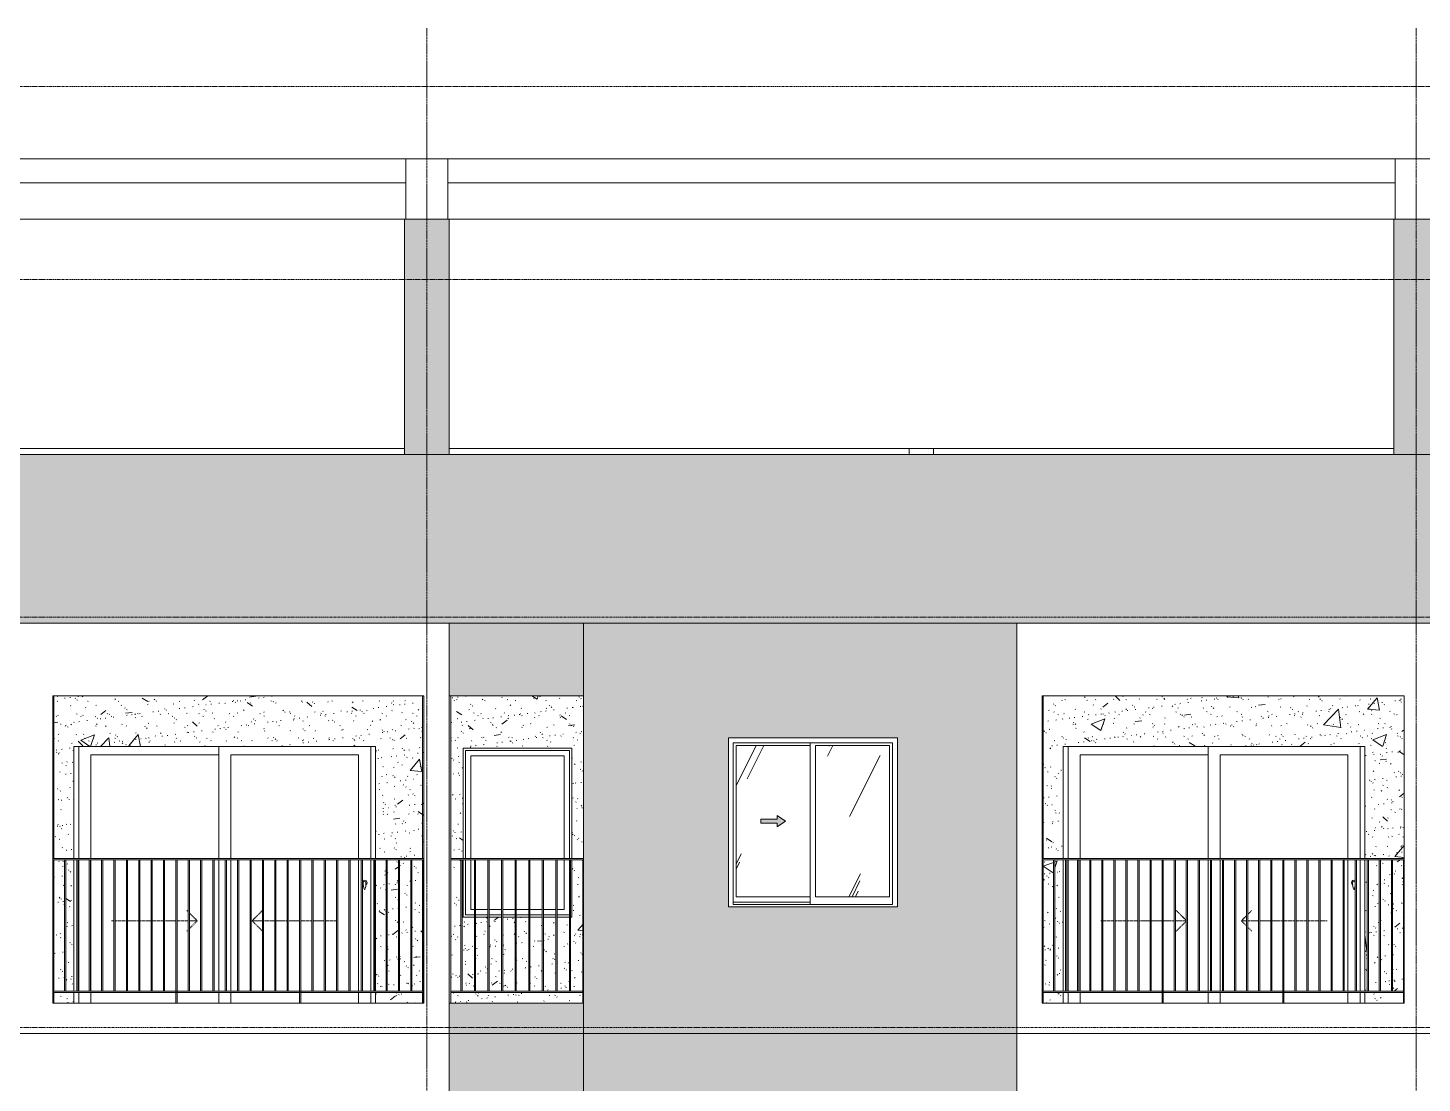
# Model space of a CAD drawing. Header units: millimetres. Extents: x -134153 to 99383, y -5233 to 35400.
# Drawn here: x 19153 to 30709, y 25538 to 34286 of the extents above; entities that cross this region are included whole.
import ezdxf

# ---------------------------------------------------------------- set-up
doc = ezdxf.new("R2010")
doc.units = ezdxf.units.MM
for name, pattern in [('1 NÉT CALL OUT', [6, 3, -3]), ('Centre', [31.75, 6.35, -4.7625, 15.875, -4.7625]), ('Dash', [6, 3, -3]), ('Grid Line', [22.225, 12.7, -3.175, 3.175, -3.175])]:
    doc.linetypes.add(name, pattern=pattern)
for name, color, linetype, lineweight in [('0-2', 250, 'Continuous', 5), ('A-DETL-GENF', 92, 'Continuous', 9), ('A-DETL-GENF-1', 92, '1 NÉT CALL OUT', 9), ('A-DOOR', 31, 'Continuous', 9), ('A-DOOR-FRAM', 31, 'Continuous', 9), ('A-DOOR-HDLN', 31, 'Dash', 9), ('A-FLOR-1', 7, 'Continuous', 9), ('A-FLOR-HRAL', 11, 'Continuous', 9), ('A-FLOR-HRAL-1', 253, 'Continuous', 9), ('A-FLOR-LEVL-2', 51, 'Centre', 9), ('A-GLAZ', 151, 'Continuous', 9), ('A-GLAZ-1', 253, 'Continuous', 9), ('A-GLAZ-2', 7, 'Continuous', 9), ('A-GLAZ-3', 7, '1 NÉT CALL OUT', 9), ('A-WALL', 113, 'Continuous', 9), ('A-WALL-PATT-1', 9, 'Continuous', 9), ('A-WALL-PATT-2', 111, 'Continuous', 5), ('I-WALL', 2, 'Continuous', 9), ('I-WALL-1', 7, 'Continuous', 9), ('S-BEAM-1', 7, 'Continuous', 9), ('S-COLS', 52, 'Continuous', 9), ('S-COLS-1', 7, 'Continuous', 9), ('S-GRID-1', 1, 'Grid Line', 9)]:
    doc.layers.add(name, color=color, linetype=linetype, lineweight=lineweight)
pattern_1 = [(50, (82572.6, 0), (1165.978, -102.01), [121.92, -1341.12]), (355, (82572.6, 0), (-225.554, 1222.763), [97.536, -1072.896]), (100.451, (82669.8, -8.5), (940.433, 1120.746), [103.616, -1139.776]), (46.184, (82572.6, 325.1), (1734.906, -269.074), [182.88, -2011.68]), (96.636, (82717.2, 302.7), (1519.38, 1583.54), [155.424, -1709.665]), (351.184, (82572.6, 325.1), (1519.39, 1583.52), [146.3, -1609.34]), (21, (82735.2, 243.8), (970.332, -654.498), [121.92, -1341.12]), (326, (82735.2, 243.8), (395.533, 1178.804), [97.536, -1072.896]), (71.451, (82816, 189.3), (1365.87, 524.296), [103.616, -1139.776]), (37.5, (82572.62, 0), (19.767, 541.1527), [53.645, -1006.246, 53.645, -1035.507, -1076.96]), (37.5, (82572.62, 0), (19.767, 541.1527), [-2149.043, 53.645, -1023.315]), (7.5, (82572.6, 0), (427.646, 641.156), [53.645, -567.334, 53.645, -981.862, -410.464]), (7.5, (82572.6, 0), (427.646, 641.156), [-1656.486, 53.645, -356.819]), (327.5, (82210.1, 0), (867.782, -36.665), [53.645, -352.755, 53.645, -1214.323, -1682.496]), (327.5, (82210.1, 0), (867.782, -36.665), [-1674.368, 53.645, -1628.85]), (317.5, (82047.56, 0), (948.028, 162.731), [53.645, -474.675, 53.645, -788.416, -1194.816]), (317.5, (82047.56, 0), (948.028, 162.731), [-1370.38, 53.645, -1141.17])]
pattern_2 = [(37.5, (82572.62, 0), (-5.1206, 156.61216), [5.364, -118.181, 5.364, -132.812, -132.08]), (37.5, (82572.62, 0), (-5.1206, 156.61216), [-261.722, 5.364, -126.716]), (7.5, (82572.62, 0), (143.847, 229.3842), [5.364, -61.285, 5.364, -105.989, -42.672]), (7.5, (82572.62, 0), (143.847, 229.3842), [-178.003, 5.364, -37.308]), (327.5, (82472.65, 0), (253.1176, 0.4601), [5.364, -35.276, 5.364, -140.94, -191.008]), (327.5, (82472.65, 0), (253.1176, 0.4601), [-186.944, 5.364, -185.644]), (317.5, (82472.65, 0), (244.3381, 71.3376), [5.364, -14.956, 5.364, -90.546, -109.728]), (317.5, (82472.65, 0), (244.3381, 71.3376), [-116.23, 5.364, -104.364])]
pattern_3 = [(63.435, (84482.24, 111.3), (-0.002, 1625.6), [567.96, -3066.99]), (63.435, (82856.64, 111.3), (-0.002, 1625.6), [567.96, -3066.99]), (63.435, (85260.4, 425.35), (-0.002, 1625.6), [567.96, -3066.99]), (63.435, (83634.8, 425.35), (-0.002, 1625.6), [567.96, -3066.99]), (63.435, (85142.64, 314.5), (-0.002, 1625.6), [567.96, -3066.99]), (63.435, (83517.04, 314.5), (-0.002, 1625.6), [567.96, -3066.99]), (63.435, (85022.6, 949.4), (-0.002, 1625.6), [276.055, -3358.896]), (63.435, (83397, 949.4), (-0.002, 1625.6), [276.055, -3358.896]), (63.435, (84944.06, 851.15), (-0.002, 1625.6), [567.96, -3066.99]), (63.435, (83318.46, 851.15), (-0.002, 1625.6), [567.96, -3066.99]), (63.435, (84957.9, 921.7), (-0.002, 1625.6), [567.96, -3066.99]), (63.435, (83332.3, 921.7), (-0.002, 1625.6), [567.96, -3066.99]), (63.435, (84302.1, 612.2), (-0.002, 1625.6), [567.96, -3066.99]), (63.435, (82676.5, 612.2), (-0.002, 1625.6), [567.96, -3066.99]), (63.435, (84315.9, 695.35), (-0.002, 1625.6), [567.96, -3066.99]), (63.435, (82690.3, 695.35), (-0.002, 1625.6), [567.96, -3066.99]), (63.435, (84319.65, 755.3), (-0.002, 1625.6), [567.96, -3066.99]), (63.435, (82694.05, 755.3), (-0.002, 1625.6), [567.96, -3066.99])]

# ---------------------------------------------------------------- blocks, each defined once
blk = doc.blocks.new('NCV_TKTC_KET CAU_rvt-2-TKCS_MẶT ĐỨNG HƯỚNG NAM')
at = {"layer": 'A-FLOR-1'}
for p, q in [((52928, 33200), (60778, 33200)), ((61128, 33200), (68978, 33200)), ((60778, 33000), (52928, 33000)), ((68978, 33000), (61128, 33000))]:
    blk.add_line(p, q, dxfattribs=at)
at = {"layer": 'S-BEAM-1'}
for p, q in [((52928, 33200), (60778, 33200)), ((61128, 33200), (68978, 33200)), ((52938, 32700), (60768, 32700)), ((61138, 32700), (68968, 32700))]:
    blk.add_line(p, q, dxfattribs=at)
at = {"layer": 'S-COLS-1'}
for p, q in [((60778, 33200), (60778, 32700)), ((61128, 33200), (60778, 33200)), ((61128, 32700), (61128, 33200)), ((68978, 33200), (68978, 32700)), ((69328, 33200), (68978, 33200)), ((61153, 28749), (61153, 26200))]:
    blk.add_line(p, q, dxfattribs=at)
blk = doc.blocks.new('M_Fixed - 900 x 1400-901190-TKCS_MẶT ĐỨNG HƯỚNG NAM')
at = {"layer": 'A-GLAZ-2'}
for p, q in [((61274, 7000), (61274, 7896)), ((61274, 7896), (62136, 7896)), ((62136, 7896), (62136, 7000)), ((61318, 7000), (61318, 7852)), ((61318, 7852), (62092, 7852)), ((62092, 7852), (62092, 7000)), ((61274, 6534), (61274, 6990)), ((61318, 6578), (61318, 6990)), ((62092, 6990), (62092, 6578)), ((61348, 6534), (61274, 6534)), ((61348, 6578), (61318, 6578)), ((61460, 6578), (61358, 6578)), ((61460, 6534), (61358, 6534)), ((61573, 6578), (61470, 6578)), ((61573, 6534), (61470, 6534)), ((61685, 6578), (61583, 6578)), ((61685, 6534), (61583, 6534)), ((61798, 6578), (61695, 6578)), ((61798, 6534), (61695, 6534)), ((61910, 6578), (61808, 6578)), ((61910, 6534), (61808, 6534)), ((62023, 6578), (61920, 6578)), ((62023, 6534), (61920, 6534)), ((62092, 6578), (62033, 6578)), ((62135, 6534), (62033, 6534))]:
    blk.add_line(p, q, dxfattribs=at)
blk = doc.blocks.new('Railing - 10mm-901206-TKCS_MẶT ĐỨNG HƯỚNG NAM')
at = {"layer": 'A-FLOR-HRAL-1'}
for p, q in [((106960.064287, 5900), (106960.064287, 6990)), ((106970.064287, 5900), (106970.064287, 6990))]:
    blk.add_line(p, q, dxfattribs=at)
blk = doc.blocks.new('Railing - 50 x 10mm-V265-TKCS_MẶT ĐỨNG HƯỚNG NAM')
at = {"layer": 'A-FLOR-HRAL-1'}
for p in [(98652.564287, 6990), (98657.564287, 5800)]:
    blk.add_line(p, (98657.564287, 6990), dxfattribs=at)
blk = doc.blocks.new('Railing - Railing-883261-TKCS_MẶT ĐỨNG HƯỚNG NAM')
at = {"layer": 'A-FLOR-HRAL-1'}
for p, q in [((61153, 5900), (62253, 5900)), ((62253, 5890), (61153, 5890))]:
    blk.add_line(p, q, dxfattribs=at)
at = {"extrusion": (0, 0, -1), "zscale": -1}
for name, p in [('Railing - 10mm-901206-TKCS_MẶT ĐỨNG HƯỚNG NAM', (-168205, 0)), ('Railing - 10mm-901206-TKCS_MẶT ĐỨNG HƯỚNG NAM', (-168318, 0)), ('Railing - 10mm-901206-TKCS_MẶT ĐỨNG HƯỚNG NAM', (-168430, 0)), ('Railing - 10mm-901206-TKCS_MẶT ĐỨNG HƯỚNG NAM', (-168543, 0)), ('Railing - 10mm-901206-TKCS_MẶT ĐỨNG HƯỚNG NAM', (-168655, 0)), ('Railing - 10mm-901206-TKCS_MẶT ĐỨNG HƯỚNG NAM', (-168768, 0)), ('Railing - 10mm-901206-TKCS_MẶT ĐỨNG HƯỚNG NAM', (-168880, 0)), ('Railing - 10mm-901206-TKCS_MẶT ĐỨNG HƯỚNG NAM', (-168993, 0)), ('Railing - 10mm-901206-TKCS_MẶT ĐỨNG HƯỚNG NAM', (-169105, 0)), ('Railing - 50 x 10mm-V265-TKCS_MẶT ĐỨNG HƯỚNG NAM', (-160905, 0))]:
    blk.add_blockref(name, p, dxfattribs=at)
blk = doc.blocks.new('Top Rail Type - Top Rail_Internal_-883262-TKCS_MẶT ĐỨNG HƯỚNG NAM')
at = {"layer": 'A-FLOR-HRAL-1'}
for p, q in [((62252.564287, 7000), (61152.564287, 7000)), ((62252.564287, 6990), (61152.564287, 6990))]:
    blk.add_line(p, q, dxfattribs=at)
blk = doc.blocks.new('NCV_TKTC_TANG 6 - 8_rvt-5-TKCS_MẶT ĐỨNG HƯỚNG NAM')
at = {"layer": 'A-WALL-PATT-1'}
h = blk.add_hatch(dxfattribs=at)
h.set_pattern_fill('FP_31', color=256, style=0, pattern_type=2)
h.set_pattern_definition(pattern_1)
h.paths.add_polyline_path([(60528, 26200), (60918, 26200), (60918, 26290), (60528, 26290)])
h.paths.add_polyline_path([(57863, 26200), (58028, 26200), (58028, 26290), (57863, 26290)])
h.paths.add_polyline_path([(57881, 26300), (57950, 26300), (57950, 27390), (57863, 27390), (57863, 26300)])
h.paths.add_polyline_path([(60528, 26300), (60615, 26300), (60615, 27390), (60528, 27390), (60528, 26389)])
h.paths.add_polyline_path([(60758, 26300), (60820, 26300), (60820, 27390), (60728, 27390), (60728, 26300)])
h.paths.add_polyline_path([(60625, 26300), (60718, 26300), (60718, 27390), (60625, 27390), (60625, 26389)])
h.paths.add_polyline_path([(60830, 26300), (60918, 26300), (60918, 27390), (60830, 27390), (60830, 26322)])
h.paths.add_polyline_path([(58028, 26300), (58028, 27390), (57960, 27390), (57960, 26300)])
h.paths.add_polyline_path([(60918, 27400), (60918, 28750), (57863, 28750), (57863, 27400), (58028, 27400), (58028, 28330), (60528, 28330), (60528, 27400), (60758, 27400)])
h = blk.add_hatch(dxfattribs=at)
h.set_pattern_fill('FP_32', color=256, style=0, pattern_type=2)
h.set_pattern_definition(pattern_2)
h.paths.add_polyline_path([(60528, 26200), (60918, 26200), (60918, 26290), (60528, 26290)])
h.paths.add_polyline_path([(57863, 26200), (58028, 26200), (58028, 26290), (57863, 26290)])
h.paths.add_polyline_path([(57881, 26300), (57950, 26300), (57950, 27390), (57863, 27390), (57863, 26300)])
h.paths.add_polyline_path([(60528, 26300), (60615, 26300), (60615, 27390), (60528, 27390), (60528, 26389)])
h.paths.add_polyline_path([(60758, 26300), (60820, 26300), (60820, 27390), (60728, 27390), (60728, 26300)])
h.paths.add_polyline_path([(60625, 26300), (60718, 26300), (60718, 27390), (60625, 27390), (60625, 26389)])
h.paths.add_polyline_path([(60830, 26300), (60918, 26300), (60918, 27390), (60830, 27390), (60830, 26322)])
h.paths.add_polyline_path([(58028, 26300), (58028, 27390), (57960, 27390), (57960, 26300)])
h.paths.add_polyline_path([(60918, 27400), (60918, 28750), (57863, 28750), (57863, 27400), (58028, 27400), (58028, 28330), (60528, 28330), (60528, 27400), (60758, 27400)])
h = blk.add_hatch(dxfattribs=at)
h.set_pattern_fill('FP_31', color=256, style=0, pattern_type=2)
h.set_pattern_definition(pattern_1)
h.paths.add_polyline_path([(60918, 26200), (60923, 26200), (60923, 26290), (60918, 26290), (60918, 26213)])
h.paths.add_polyline_path([(60923, 26300), (60922, 27390), (60918, 27390), (60918, 26300)])
h.paths.add_polyline_path([(60928, 27400), (60926, 28750), (60918, 28750), (60918, 27400), (60922, 27400)])
h = blk.add_hatch(dxfattribs=at)
h.set_pattern_fill('FP_32', color=256, style=0, pattern_type=2)
h.set_pattern_definition(pattern_2)
h.paths.add_polyline_path([(60918, 26200), (60923, 26200), (60923, 26290), (60918, 26290), (60918, 26213)])
h.paths.add_polyline_path([(60923, 26300), (60922, 27390), (60918, 27390), (60918, 26300)])
h.paths.add_polyline_path([(60928, 27400), (60926, 28750), (60918, 28750), (60918, 27400), (60922, 27400)])
h = blk.add_hatch(dxfattribs=at)
h.set_pattern_fill('FP_31', color=256, style=0, pattern_type=2)
h.set_pattern_definition(pattern_1)
h.paths.add_polyline_path([(62248, 26200), (62248, 26290), (61153, 26290), (61153, 26200), (61551, 26200)])
h.paths.add_polyline_path([(61245, 26300), (61348, 26300), (61348, 26915), (61255, 26915), (61255, 27390), (61245, 27390), (61245, 26389)])
h.paths.add_polyline_path([(61358, 26300), (61460, 26300), (61460, 26915), (61358, 26915), (61358, 26389)])
h.paths.add_polyline_path([(61153, 26300), (61235, 26300), (61235, 27390), (61153, 27390), (61153, 26389)])
h.paths.add_polyline_path([(61470, 26300), (61573, 26300), (61573, 26915), (61470, 26915), (61470, 26373)])
h.paths.add_polyline_path([(61798, 26300), (61798, 26915), (61695, 26915), (61695, 26300)])
h.paths.add_polyline_path([(61583, 26300), (61685, 26300), (61685, 26915), (61583, 26915), (61583, 26462)])
h.paths.add_polyline_path([(61808, 26300), (61910, 26300), (61910, 26915), (61808, 26915), (61808, 26640)])
h.paths.add_polyline_path([(62023, 26300), (62023, 26915), (61920, 26915), (61920, 26300)])
h.paths.add_polyline_path([(62033, 26300), (62135, 26300), (62135, 26915), (62033, 26915), (62033, 26818)])
h.paths.add_polyline_path([(62145, 26300), (62248, 26300), (62248, 27390), (62155, 27390), (62155, 26915), (62145, 26915), (62145, 26907)])
h.paths.add_polyline_path([(62248, 27400), (62253, 27400), (62253, 28749), (61153, 28749), (61153, 27400), (61255, 27400), (61255, 28315), (62155, 28315), (62155, 27400)])
h = blk.add_hatch(dxfattribs=at)
h.set_pattern_fill('FP_32', color=256, style=0, pattern_type=2)
h.set_pattern_definition(pattern_2)
h.paths.add_polyline_path([(62248, 26200), (62248, 26290), (61153, 26290), (61153, 26200), (61551, 26200)])
h.paths.add_polyline_path([(61245, 26300), (61348, 26300), (61348, 26915), (61255, 26915), (61255, 27390), (61245, 27390), (61245, 26389)])
h.paths.add_polyline_path([(61358, 26300), (61460, 26300), (61460, 26915), (61358, 26915), (61358, 26389)])
h.paths.add_polyline_path([(61153, 26300), (61235, 26300), (61235, 27390), (61153, 27390), (61153, 26389)])
h.paths.add_polyline_path([(61470, 26300), (61573, 26300), (61573, 26915), (61470, 26915), (61470, 26373)])
h.paths.add_polyline_path([(61798, 26300), (61798, 26915), (61695, 26915), (61695, 26300)])
h.paths.add_polyline_path([(61583, 26300), (61685, 26300), (61685, 26915), (61583, 26915), (61583, 26462)])
h.paths.add_polyline_path([(61808, 26300), (61910, 26300), (61910, 26915), (61808, 26915), (61808, 26640)])
h.paths.add_polyline_path([(62023, 26300), (62023, 26915), (61920, 26915), (61920, 26300)])
h.paths.add_polyline_path([(62033, 26300), (62135, 26300), (62135, 26915), (62033, 26915), (62033, 26818)])
h.paths.add_polyline_path([(62145, 26300), (62248, 26300), (62248, 27390), (62155, 27390), (62155, 26915), (62145, 26915), (62145, 26907)])
h.paths.add_polyline_path([(62248, 27400), (62253, 27400), (62253, 28749), (61153, 28749), (61153, 27400), (61255, 27400), (61255, 28315), (62155, 28315), (62155, 27400)])
h = blk.add_hatch(dxfattribs=at)
h.set_pattern_fill('FP_31', color=256, style=0, pattern_type=2)
h.set_pattern_definition(pattern_1)
h.paths.add_polyline_path([(66063, 26200), (66062, 26290), (66058, 26290), (66058, 26200), (66062, 26200)])
h.paths.add_polyline_path([(66062, 26300), (66063, 26300), (66063, 27390), (66058, 27390), (66058, 26300)])
h.paths.add_polyline_path([(66063, 27400), (66063, 28750), (66053, 28750), (66053, 27400), (66058, 27400)])
h = blk.add_hatch(dxfattribs=at)
h.set_pattern_fill('FP_32', color=256, style=0, pattern_type=2)
h.set_pattern_definition(pattern_2)
h.paths.add_polyline_path([(66063, 26200), (66062, 26290), (66058, 26290), (66058, 26200), (66062, 26200)])
h.paths.add_polyline_path([(66062, 26300), (66063, 26300), (66063, 27390), (66058, 27390), (66058, 26300)])
h.paths.add_polyline_path([(66063, 27400), (66063, 28750), (66053, 28750), (66053, 27400), (66058, 27400)])
h = blk.add_hatch(dxfattribs=at)
h.set_pattern_fill('FP_31', color=256, style=0, pattern_type=2)
h.set_pattern_definition(pattern_1)
h.paths.add_polyline_path([(69022, 26200), (69048, 26200), (69048, 26290), (68728, 26290), (68728, 26200)])
h.paths.add_polyline_path([(66063, 26200), (66228, 26200), (66228, 26290), (66063, 26290)])
h.paths.add_polyline_path([(66081, 26300), (66148, 26300), (66148, 27390), (66063, 27390), (66063, 26300), (66078, 26300)])
h.paths.add_polyline_path([(68748, 26300), (68748, 27390), (68728, 27390), (68728, 26300)])
h.paths.add_polyline_path([(68848, 26300), (68848, 27390), (68758, 27390), (68758, 26300)])
h.paths.add_polyline_path([(68858, 26300), (68948, 26300), (68948, 27390), (68858, 27389), (68858, 26389)])
h.paths.add_polyline_path([(66158, 26300), (66228, 26300), (66228, 27390), (66158, 27390), (66158, 26389)])
h.paths.add_polyline_path([(68958, 26300), (69048, 26300), (69048, 27390), (68958, 27390), (68958, 26389)])
h.paths.add_polyline_path([(66228, 27400), (66228, 28330), (68728, 28330), (68728, 27400), (69053, 27400), (69053, 28750), (66063, 28750), (66063, 27400), (66160, 27400)])
h = blk.add_hatch(dxfattribs=at)
h.set_pattern_fill('FP_32', color=256, style=0, pattern_type=2)
h.set_pattern_definition(pattern_2)
h.paths.add_polyline_path([(69022, 26200), (69048, 26200), (69048, 26290), (68728, 26290), (68728, 26200)])
h.paths.add_polyline_path([(66063, 26200), (66228, 26200), (66228, 26290), (66063, 26290)])
h.paths.add_polyline_path([(66081, 26300), (66148, 26300), (66148, 27390), (66063, 27390), (66063, 26300), (66078, 26300)])
h.paths.add_polyline_path([(68748, 26300), (68748, 27390), (68728, 27390), (68728, 26300)])
h.paths.add_polyline_path([(68848, 26300), (68848, 27390), (68758, 27390), (68758, 26300)])
h.paths.add_polyline_path([(68858, 26300), (68948, 26300), (68948, 27390), (68858, 27389), (68858, 26389)])
h.paths.add_polyline_path([(66158, 26300), (66228, 26300), (66228, 27390), (66158, 27390), (66158, 26389)])
h.paths.add_polyline_path([(68958, 26300), (69048, 26300), (69048, 27390), (68958, 27390), (68958, 26389)])
h.paths.add_polyline_path([(66228, 27400), (66228, 28330), (68728, 28330), (68728, 27400), (69053, 27400), (69053, 28750), (66063, 28750), (66063, 27400), (66160, 27400)])
at = {"layer": 'I-WALL-1'}
for p, q in [((57863, 28750), (57863, 27400)), ((60918, 27400), (60918, 28750)), ((66063, 28750), (66063, 27400)), ((58028, 27400), (58028, 28330)), ((58028, 28330), (60528, 28330)), ((60528, 28330), (60528, 27400)), ((61255, 27400), (61255, 28315)), ((61255, 28315), (62155, 28315)), ((62155, 28315), (62155, 27400)), ((66228, 27400), (66228, 28330)), ((66228, 28330), (68728, 28330)), ((68728, 28330), (68728, 27400)), ((57863, 27390), (57863, 26300)), ((58028, 26300), (58028, 27390)), ((60528, 27390), (60528, 26300)), ((60918, 26300), (60918, 27390)), ((61255, 26915), (61255, 27390)), ((62155, 27390), (62155, 26915)), ((66063, 27390), (66063, 26300)), ((66228, 26300), (66228, 27390)), ((68728, 27390), (68728, 26300)), ((61348, 26915), (61255, 26915)), ((61460, 26915), (61358, 26915)), ((61573, 26915), (61470, 26915)), ((61685, 26915), (61583, 26915)), ((61798, 26915), (61695, 26915)), ((61910, 26915), (61808, 26915)), ((62023, 26915), (61920, 26915)), ((62135, 26915), (62033, 26915)), ((62155, 26915), (62145, 26915)), ((57863, 26290), (57863, 26200)), ((58028, 26200), (58028, 26290)), ((60528, 26290), (60528, 26200)), ((60918, 26200), (60918, 26290)), ((66063, 26290), (66063, 26200)), ((66228, 26200), (66228, 26290)), ((68728, 26290), (68728, 26200))]:
    blk.add_line(p, q, dxfattribs=at)
at = {"layer": 'A-FLOR-HRAL-1'}
for name in ['Top Rail Type - Top Rail_Internal_-883262-TKCS_MẶT ĐỨNG HƯỚNG NAM', 'Railing - Railing-883261-TKCS_MẶT ĐỨNG HƯỚNG NAM']:
    blk.add_blockref(name, (0, 20400), dxfattribs=at)
at = {"layer": 'A-GLAZ-1'}
blk.add_blockref('M_Fixed - 900 x 1400-901190-TKCS_MẶT ĐỨNG HƯỚNG NAM', (0, 20400), dxfattribs=at)
blk = doc.blocks.new('G1_SOF - BO TRU - 200x200-3061822-TKCS_MẶT ĐỨNG HƯỚNG NAM')
at = {"layer": 'S-COLS'}
for p, q in [((56752, 30800), (56752, 30750)), ((56952, 30800), (56752, 30800)), ((56952, 30800), (56952, 30750))]:
    blk.add_line(p, q, dxfattribs=at)
blk = doc.blocks.new('1_FAMILY RVT - W01-WxH 1400x1400xmm-V419-TKCS_MẶT ĐỨNG HƯỚNG NAM')
at = {"layer": 'A-DETL-GENF-1'}
blk.add_hatch(color=256, dxfattribs=at).paths.add_polyline_path([(63857, 27662), (63925, 27710), (63857, 27757), (63857, 27726), (63722, 27726), (63722, 27693), (63857, 27693)])
at = {"layer": 'A-GLAZ'}
h = blk.add_hatch(dxfattribs=at)
h.set_pattern_fill('FP_30', color=256, style=0, pattern_type=2)
h.set_pattern_definition(pattern_3)
h.paths.add_polyline_path([(64130, 27083), (64130, 28337), (63516, 28337), (63516, 27083)])
h.paths.add_polyline_path([(63857, 27662), (63857, 27693), (63722, 27693), (63722, 27726), (63857, 27726), (63857, 27757), (63925, 27710), (63901, 27693)])
h = blk.add_hatch(dxfattribs=at)
h.set_pattern_fill('FP_30', color=256, style=0, pattern_type=2)
h.set_pattern_definition(pattern_3)
h.paths.add_polyline_path([(64724, 27083), (64789, 27083), (64789, 28337), (64175, 28337), (64175, 27083)])
at = {"layer": 'A-DETL-GENF'}
for p, q in [((63857, 27757), (63857, 27726)), ((63925, 27710), (63857, 27757)), ((63925, 27710), (63857, 27757)), ((63857, 27757), (63857, 27726)), ((63722, 27726), (63722, 27693)), ((63722, 27726), (63857, 27726)), ((63857, 27726), (63722, 27726)), ((63722, 27726), (63722, 27693)), ((63722, 27693), (63857, 27693)), ((63722, 27693), (63857, 27693)), ((63925, 27710), (63857, 27662)), ((63857, 27662), (63925, 27710)), ((63857, 27693), (63857, 27662)), ((63857, 27693), (63857, 27662))]:
    blk.add_line(p, q, dxfattribs=at)
at = {"layer": 'A-GLAZ'}
for p, q in [((64853, 28400), (63453, 28400)), ((63453, 28400), (63453, 27000)), ((63493, 28359), (64812, 28359)), ((63493, 27019), (63493, 28359)), ((63516, 28337), (63516, 27083)), ((64130, 28337), (63516, 28337)), ((64130, 28359), (64130, 27019)), ((64175, 27083), (64175, 28337)), ((64175, 28337), (64789, 28337)), ((64789, 28337), (64789, 27083)), ((64812, 27019), (64812, 28359)), ((64853, 28400), (64853, 27000)), ((63516, 27083), (64130, 27083)), ((64789, 27083), (64175, 27083)), ((64853, 27000), (63453, 27000)), ((64130, 27038), (63493, 27038)), ((64130, 27038), (63493, 27038)), ((64812, 27019), (63493, 27019))]:
    blk.add_line(p, q, dxfattribs=at)
blk = doc.blocks.new('DEG_02-DEG_03 - DEG_02-2500x2400mm-CỬA ĐI 02 CÁNH TRƯỢT-V253-TKCS_MẶT ĐỨNG HƯỚNG NAM')
at = {"layer": 'A-DOOR'}
for p, q in [((59228, 10400), (59228, 11330)), ((60488, 11330), (60488, 10400)), ((58168, 11260), (58168, 10400)), ((58168, 11260), (59228, 11260)), ((59328, 11260), (59328, 10400)), ((59328, 11260), (60388, 11260)), ((60388, 10400), (60388, 11260)), ((58168, 10390), (58168, 9300)), ((59228, 9300), (59228, 10390)), ((59328, 10390), (59328, 9300)), ((60388, 9300), (60388, 10390)), ((60488, 10390), (60488, 9300)), ((58168, 9290), (58168, 9200)), ((59228, 9200), (59228, 9290)), ((59328, 9290), (59328, 9200)), ((60388, 9200), (60388, 9290)), ((60488, 9290), (60488, 9200))]:
    blk.add_line(p, q, dxfattribs=at)
at = {"layer": 'A-DOOR', "flags": 128}
blk.add_lwpolyline([(60439, 10209), (60439, 10209), (60439, 10209), (60439, 10209), (60439, 10209), (60439, 10209), (60439, 10209), (60439, 10209), (60439, 10209), (60439, 10209), (60439, 10209), (60439, 10209), (60439, 10209), (60439, 10209), (60439, 10209), (60439, 10209), (60439, 10209), (60439, 10209), (60439, 10209), (60439, 10209), (60439, 10209), (60438, 10209), (60438, 10209), (60438, 10209), (60438, 10209), (60438, 10209), (60438, 10209), (60438, 10209), (60438, 10209), (60438, 10209), (60438, 10209), (60438, 10209), (60438, 10209), (60438, 10209), (60438, 10209), (60438, 10209), (60438, 10209), (60438, 10209), (60438, 10209), (60437, 10209), (60437, 10209), (60437, 10209), (60437, 10209), (60437, 10209), (60437, 10209), (60437, 10209), (60437, 10209), (60437, 10209), (60437, 10209), (60437, 10209), (60437, 10209), (60437, 10209), (60437, 10209), (60437, 10209), (60437, 10209), (60437, 10209), (60437, 10209), (60436, 10209), (60436, 10209), (60436, 10209), (60436, 10209), (60436, 10209), (60436, 10209), (60436, 10209), (60436, 10209), (60436, 10209), (60436, 10209), (60436, 10209), (60436, 10209), (60436, 10209), (60436, 10209), (60436, 10209), (60436, 10209), (60436, 10209), (60436, 10209), (60436, 10209)], dxfattribs=at)
at = {"layer": 'A-DOOR'}
for centre, radius, start, end in [((60438, 10200), 20, 0, 150), ((60438, 10200), 20, 210, 240), ((60436, 10199), 9.45, 90, 180), ((60591, 10199), 165, 180, 199.134), ((60439, 10199), 9.45, 0, 90), ((60284, 10199), 165, 340.866, 0), ((60438, 10200), 20, 300, 0), ((60438, 10146), 2.34, 199.134, 261.031), ((60437, 10146), 2.34, 278.969, 340.866)]:
    blk.add_arc(centre, radius, start, end, dxfattribs=at)
at = {"layer": 'A-DOOR-FRAM'}
for p, q in [((58068, 10400), (58068, 11330)), ((60488, 10400), (60488, 11330)), ((58068, 9300), (58068, 10390)), ((60488, 9300), (60488, 10390)), ((58068, 9200), (58068, 9290)), ((60488, 9200), (60488, 9290))]:
    blk.add_line(p, q, dxfattribs=at)
at = {"layer": 'A-DOOR-HDLN'}
for p, q in [((58975, 9959), (58965, 9969)), ((59050, 9884), (58985, 9949)), ((59505, 9884), (59590, 9969)), ((58340, 9884), (58360, 9884)), ((58370, 9884), (58463, 9884)), ((58473, 9884), (58565, 9884)), ((58575, 9884), (58668, 9884)), ((58678, 9884), (58770, 9884)), ((58780, 9884), (58873, 9884)), ((58883, 9884), (58975, 9884)), ((59050, 9884), (58985, 9819)), ((58985, 9884), (59050, 9884)), ((59505, 9884), (59590, 9799)), ((59590, 9884), (59505, 9884)), ((59693, 9884), (59600, 9884)), ((59795, 9884), (59703, 9884)), ((59898, 9884), (59805, 9884)), ((60000, 9884), (59908, 9884)), ((60103, 9884), (60010, 9884)), ((60205, 9884), (60113, 9884)), ((58975, 9809), (58965, 9799))]:
    blk.add_line(p, q, dxfattribs=at)
blk = doc.blocks.new('DEG_02-DEG_03 - DEG_02-2500x2400mm-CỬA ĐI 02 CÁNH TRƯỢT-V254-TKCS_MẶT ĐỨNG HƯỚNG NAM')
at = {"layer": 'A-DOOR'}
for p, q in [((67428, 10400), (67428, 11330)), ((68688, 11330), (68688, 10400)), ((66368, 11260), (66368, 10400)), ((66368, 11260), (67428, 11260)), ((67528, 11260), (67528, 10400)), ((67528, 11260), (68588, 11260)), ((68588, 10400), (68588, 11260)), ((66368, 10390), (66368, 9300)), ((67428, 9300), (67428, 10390)), ((67528, 10390), (67528, 9300)), ((68588, 9300), (68588, 10390)), ((68688, 10390), (68688, 9300)), ((66368, 9290), (66368, 9200)), ((67428, 9200), (67428, 9290)), ((67528, 9290), (67528, 9200)), ((68588, 9200), (68588, 9290)), ((68688, 9290), (68688, 9200))]:
    blk.add_line(p, q, dxfattribs=at)
at = {"layer": 'A-DOOR', "flags": 128}
blk.add_lwpolyline([(68639, 10209), (68639, 10209), (68639, 10209), (68639, 10209), (68639, 10209), (68639, 10209), (68639, 10209), (68639, 10209), (68639, 10209), (68639, 10209), (68639, 10209), (68639, 10209), (68639, 10209), (68639, 10209), (68639, 10209), (68639, 10209), (68639, 10209), (68639, 10209), (68639, 10209), (68639, 10209), (68639, 10209), (68638, 10209), (68638, 10209), (68638, 10209), (68638, 10209), (68638, 10209), (68638, 10209), (68638, 10209), (68638, 10209), (68638, 10209), (68638, 10209), (68638, 10209), (68638, 10209), (68638, 10209), (68638, 10209), (68638, 10209), (68638, 10209), (68638, 10209), (68638, 10209), (68637, 10209), (68637, 10209), (68637, 10209), (68637, 10209), (68637, 10209), (68637, 10209), (68637, 10209), (68637, 10209), (68637, 10209), (68637, 10209), (68637, 10209), (68637, 10209), (68637, 10209), (68637, 10209), (68637, 10209), (68637, 10209), (68637, 10209), (68637, 10209), (68636, 10209), (68636, 10209), (68636, 10209), (68636, 10209), (68636, 10209), (68636, 10209), (68636, 10209), (68636, 10209), (68636, 10209), (68636, 10209), (68636, 10209), (68636, 10209), (68636, 10209), (68636, 10209), (68636, 10209), (68636, 10209), (68636, 10209), (68636, 10209), (68636, 10209)], dxfattribs=at)
at = {"layer": 'A-DOOR'}
for centre, radius, start, end in [((68638, 10200), 20, 60, 180), ((68638, 10200), 20, 180, 240), ((68636, 10199), 9.45, 90, 180), ((68791, 10199), 165, 180, 199.134), ((68639, 10199), 9.45, 30, 90), ((68484, 10199), 165, 340.866, 356.0294), ((68638, 10146), 2.34, 199.134, 261.031), ((68637, 10146), 2.34, 278.969, 340.866)]:
    blk.add_arc(centre, radius, start, end, dxfattribs=at)
at = {"layer": 'A-DOOR-FRAM'}
for p, q in [((66268, 10400), (66268, 11330)), ((68688, 10400), (68688, 11330)), ((66268, 9300), (66268, 10390)), ((68688, 9300), (68688, 10390)), ((66268, 9200), (66268, 9290)), ((68688, 9200), (68688, 9290))]:
    blk.add_line(p, q, dxfattribs=at)
at = {"layer": 'A-DOOR-HDLN'}
for p, q in [((67248, 9887), (67165, 9969)), ((67758, 9937), (67790, 9969)), ((66540, 9884), (66548, 9884)), ((66558, 9884), (66648, 9884)), ((66658, 9884), (66748, 9884)), ((66758, 9884), (66848, 9884)), ((66858, 9884), (66948, 9884)), ((66958, 9884), (67048, 9884)), ((67058, 9884), (67148, 9884)), ((67158, 9884), (67248, 9884)), ((67248, 9881), (67165, 9799)), ((67705, 9884), (67748, 9927)), ((67705, 9884), (67748, 9841)), ((67748, 9884), (67705, 9884)), ((67848, 9884), (67758, 9884)), ((67758, 9831), (67790, 9799)), ((67948, 9884), (67858, 9884)), ((68048, 9884), (67958, 9884)), ((68148, 9884), (68058, 9884)), ((68248, 9884), (68158, 9884)), ((68348, 9884), (68258, 9884)), ((68415, 9884), (68358, 9884))]:
    blk.add_line(p, q, dxfattribs=at)
blk = doc.blocks.new('Railing - 10mm-1251313-TKCS_MẶT ĐỨNG HƯỚNG NAM')
at = {"layer": 'A-FLOR-HRAL'}
for p, q in [((52620.064287, 5900), (52620.064287, 6990)), ((52630.064287, 5900), (52630.064287, 6990))]:
    blk.add_line(p, q, dxfattribs=at)
blk = doc.blocks.new('Railing - 50 x 10mm-1251315-TKCS_MẶT ĐỨNG HƯỚNG NAM')
at = {"layer": 'A-FLOR-HRAL'}
for p, q in [((51697.564287, 5800), (51697.564287, 6990)), ((51707.564287, 6990), (51697.564287, 6990)), ((51707.564287, 5800), (51707.564287, 6990))]:
    blk.add_line(p, q, dxfattribs=at)
blk = doc.blocks.new('Railing - 50 x 10mm-1251311-TKCS_MẶT ĐỨNG HƯỚNG NAM')
at = {"layer": 'A-FLOR-HRAL'}
for p in [(52722.564287, 5800), (52727.564287, 6990)]:
    blk.add_line(p, (52722.564287, 6990), dxfattribs=at)
blk = doc.blocks.new('Railing - 50 x 10mm-V289-TKCS_MẶT ĐỨNG HƯỚNG NAM')
at = {"layer": 'A-FLOR-HRAL'}
for p, q in [((49657.564287, 6990), (49652.564287, 6990)), ((49657.564287, 5800), (49657.564287, 6990))]:
    blk.add_line(p, q, dxfattribs=at)
blk = doc.blocks.new('Railing - Railing-3828142-TKCS_MẶT ĐỨNG HƯỚNG NAM')
at = {"layer": 'A-FLOR-HRAL'}
for p, q in [((57852.564287, 26300), (60927.564287, 26300)), ((60927.564287, 26290), (57852.564287, 26290))]:
    blk.add_line(p, q, dxfattribs=at)
for name, p in [('Railing - 50 x 10mm-V289-TKCS_MẶT ĐỨNG HƯỚNG NAM', (8200, 20400)), ('Railing - 10mm-1251313-TKCS_MẶT ĐỨNG HƯỚNG NAM', (5330, 20400)), ('Railing - 10mm-1251313-TKCS_MẶT ĐỨNG HƯỚNG NAM', (5432.5, 20400)), ('Railing - 10mm-1251313-TKCS_MẶT ĐỨNG HƯỚNG NAM', (5535, 20400)), ('Railing - 10mm-1251313-TKCS_MẶT ĐỨNG HƯỚNG NAM', (5637.5, 20400)), ('Railing - 10mm-1251313-TKCS_MẶT ĐỨNG HƯỚNG NAM', (5740, 20400)), ('Railing - 10mm-1251313-TKCS_MẶT ĐỨNG HƯỚNG NAM', (5842.5, 20400)), ('Railing - 10mm-1251313-TKCS_MẶT ĐỨNG HƯỚNG NAM', (5945, 20400)), ('Railing - 10mm-1251313-TKCS_MẶT ĐỨNG HƯỚNG NAM', (6047.5, 20400)), ('Railing - 10mm-1251313-TKCS_MẶT ĐỨNG HƯỚNG NAM', (6150, 20400)), ('Railing - 50 x 10mm-1251315-TKCS_MẶT ĐỨNG HƯỚNG NAM', (7175, 20400)), ('Railing - 10mm-1251313-TKCS_MẶT ĐỨNG HƯỚNG NAM', (6355, 20400)), ('Railing - 10mm-1251313-TKCS_MẶT ĐỨNG HƯỚNG NAM', (6457.5, 20400)), ('Railing - 10mm-1251313-TKCS_MẶT ĐỨNG HƯỚNG NAM', (6560, 20400)), ('Railing - 10mm-1251313-TKCS_MẶT ĐỨNG HƯỚNG NAM', (6662.5, 20400)), ('Railing - 10mm-1251313-TKCS_MẶT ĐỨNG HƯỚNG NAM', (6765, 20400)), ('Railing - 10mm-1251313-TKCS_MẶT ĐỨNG HƯỚNG NAM', (6867.5, 20400)), ('Railing - 10mm-1251313-TKCS_MẶT ĐỨNG HƯỚNG NAM', (6970, 20400)), ('Railing - 10mm-1251313-TKCS_MẶT ĐỨNG HƯỚNG NAM', (7072.5, 20400)), ('Railing - 10mm-1251313-TKCS_MẶT ĐỨNG HƯỚNG NAM', (7175, 20400)), ('Railing - 50 x 10mm-1251315-TKCS_MẶT ĐỨNG HƯỚNG NAM', (8200, 20400)), ('Railing - 10mm-1251313-TKCS_MẶT ĐỨNG HƯỚNG NAM', (7380, 20400)), ('Railing - 10mm-1251313-TKCS_MẶT ĐỨNG HƯỚNG NAM', (7482.5, 20400)), ('Railing - 10mm-1251313-TKCS_MẶT ĐỨNG HƯỚNG NAM', (7585, 20400)), ('Railing - 10mm-1251313-TKCS_MẶT ĐỨNG HƯỚNG NAM', (7687.5, 20400)), ('Railing - 10mm-1251313-TKCS_MẶT ĐỨNG HƯỚNG NAM', (7790, 20400)), ('Railing - 10mm-1251313-TKCS_MẶT ĐỨNG HƯỚNG NAM', (7892.5, 20400)), ('Railing - 10mm-1251313-TKCS_MẶT ĐỨNG HƯỚNG NAM', (7995, 20400)), ('Railing - 10mm-1251313-TKCS_MẶT ĐỨNG HƯỚNG NAM', (8097.5, 20400)), ('Railing - 10mm-1251313-TKCS_MẶT ĐỨNG HƯỚNG NAM', (8200, 20400)), ('Railing - 50 x 10mm-1251311-TKCS_MẶT ĐỨNG HƯỚNG NAM', (8200, 20400))]:
    blk.add_blockref(name, p)
blk = doc.blocks.new('Top Rail Type - Top Rail_Internal_-3828143-TKCS_MẶT ĐỨNG HƯỚNG NAM')
at = {"layer": 'A-FLOR-HRAL'}
for p, q in [((60927.564287, 27400), (57852.564287, 27400)), ((60927.564287, 27390), (57852.564287, 27390))]:
    blk.add_line(p, q, dxfattribs=at)
blk = doc.blocks.new('Railing - 50 x 10mm-V290-TKCS_MẶT ĐỨNG HƯỚNG NAM')
at = {"layer": 'A-FLOR-HRAL'}
for p, q in [((66057.564287, 6990), (66052.635618, 6990)), ((66057.564287, 5800), (66057.564287, 6990))]:
    blk.add_line(p, q, dxfattribs=at)
blk = doc.blocks.new('Railing - Railing-3827346-TKCS_MẶT ĐỨNG HƯỚNG NAM')
at = {"layer": 'A-FLOR-HRAL'}
for p, q in [((66052.635618, 26300), (69052.564287, 26300)), ((69052.564287, 26290), (66052.635618, 26290))]:
    blk.add_line(p, q, dxfattribs=at)
for name, p in [('Railing - 50 x 10mm-V290-TKCS_MẶT ĐỨNG HƯỚNG NAM', (0, 20400)), ('Railing - 10mm-1251313-TKCS_MẶT ĐỨNG HƯỚNG NAM', (13527.5, 20400)), ('Railing - 10mm-1251313-TKCS_MẶT ĐỨNG HƯỚNG NAM', (13627.5, 20400)), ('Railing - 10mm-1251313-TKCS_MẶT ĐỨNG HƯỚNG NAM', (13727.5, 20400)), ('Railing - 10mm-1251313-TKCS_MẶT ĐỨNG HƯỚNG NAM', (13827.5, 20400)), ('Railing - 10mm-1251313-TKCS_MẶT ĐỨNG HƯỚNG NAM', (13927.5, 20400)), ('Railing - 10mm-1251313-TKCS_MẶT ĐỨNG HƯỚNG NAM', (14027.5, 20400)), ('Railing - 10mm-1251313-TKCS_MẶT ĐỨNG HƯỚNG NAM', (14127.5, 20400)), ('Railing - 10mm-1251313-TKCS_MẶT ĐỨNG HƯỚNG NAM', (14227.5, 20400)), ('Railing - 10mm-1251313-TKCS_MẶT ĐỨNG HƯỚNG NAM', (14327.5, 20400)), ('Railing - 50 x 10mm-1251315-TKCS_MẶT ĐỨNG HƯỚNG NAM', (15350, 20400)), ('Railing - 10mm-1251313-TKCS_MẶT ĐỨNG HƯỚNG NAM', (14527.5, 20400)), ('Railing - 10mm-1251313-TKCS_MẶT ĐỨNG HƯỚNG NAM', (14627.5, 20400)), ('Railing - 10mm-1251313-TKCS_MẶT ĐỨNG HƯỚNG NAM', (14727.5, 20400)), ('Railing - 10mm-1251313-TKCS_MẶT ĐỨNG HƯỚNG NAM', (14827.5, 20400)), ('Railing - 10mm-1251313-TKCS_MẶT ĐỨNG HƯỚNG NAM', (14927.5, 20400)), ('Railing - 10mm-1251313-TKCS_MẶT ĐỨNG HƯỚNG NAM', (15027.5, 20400)), ('Railing - 10mm-1251313-TKCS_MẶT ĐỨNG HƯỚNG NAM', (15127.5, 20400)), ('Railing - 10mm-1251313-TKCS_MẶT ĐỨNG HƯỚNG NAM', (15227.5, 20400)), ('Railing - 10mm-1251313-TKCS_MẶT ĐỨNG HƯỚNG NAM', (15327.5, 20400)), ('Railing - 50 x 10mm-1251315-TKCS_MẶT ĐỨNG HƯỚNG NAM', (16350, 20400)), ('Railing - 10mm-1251313-TKCS_MẶT ĐỨNG HƯỚNG NAM', (15527.5, 20400)), ('Railing - 10mm-1251313-TKCS_MẶT ĐỨNG HƯỚNG NAM', (15627.5, 20400)), ('Railing - 10mm-1251313-TKCS_MẶT ĐỨNG HƯỚNG NAM', (15727.5, 20400)), ('Railing - 10mm-1251313-TKCS_MẶT ĐỨNG HƯỚNG NAM', (15827.5, 20400)), ('Railing - 10mm-1251313-TKCS_MẶT ĐỨNG HƯỚNG NAM', (15927.5, 20400)), ('Railing - 10mm-1251313-TKCS_MẶT ĐỨNG HƯỚNG NAM', (16027.5, 20400)), ('Railing - 10mm-1251313-TKCS_MẶT ĐỨNG HƯỚNG NAM', (16127.5, 20400)), ('Railing - 10mm-1251313-TKCS_MẶT ĐỨNG HƯỚNG NAM', (16227.5, 20400)), ('Railing - 10mm-1251313-TKCS_MẶT ĐỨNG HƯỚNG NAM', (16327.5, 20400)), ('Railing - 50 x 10mm-1251311-TKCS_MẶT ĐỨNG HƯỚNG NAM', (16325, 20400))]:
    blk.add_blockref(name, p)
blk = doc.blocks.new('Top Rail Type - Top Rail_Internal_-3827349-TKCS_MẶT ĐỨNG HƯỚNG NAM')
at = {"layer": 'A-FLOR-HRAL'}
for p, q in [((69052.564287, 27400), (66052.635618, 27400)), ((69052.564287, 27390), (66052.635618, 27390))]:
    blk.add_line(p, q, dxfattribs=at)

msp = doc.modelspace()

# ---------------------------------------------------------------- hatches: boundary and pattern name
at = {"layer": 'A-WALL-PATT-2'}
for points in [[(22633.9, 30750), (22633.9, 32700), (22273.9, 32700), (22273.9, 30750)], [(22643.9, 30750), (22643.9, 32700), (22633.9, 32700), (22633.9, 30750)], [(30833.9, 30750), (30833.9, 32700), (30473.9, 32700), (30473.9, 30750)], [(22643.9, 29350), (38598.9, 29350), (38598.9, 30750), (6318.9, 30750), (6318.9, 29350), (22633.9, 29350)], [(23758.9, 28749.3), (23758.9, 29350), (22643.9, 29350), (22643.9, 28749.3), (23057.3, 28749.3)], [(22643.9, 25950), (23758.9, 25950), (23758.9, 26200), (22643.9, 26200)], [(23758.9, 25349.3), (23758.9, 25950), (22643.9, 25950), (22643.9, 25349.3), (23057.3, 25349.3)]]:
    msp.add_hatch(color=256, dxfattribs=at).paths.add_polyline_path(points)
h = msp.add_hatch(color=256, dxfattribs=at)
h.paths.add_polyline_path([(26230.4, 25950), (27348.9, 25950), (27348.9, 29350), (23758.9, 29350), (23758.9, 25950), (24999.8, 25950)])
h.paths.add_polyline_path([(24958.9, 27000), (24958.9, 28400), (26358.9, 28400), (26358.9, 27000), (24999.8, 27000)])
h = msp.add_hatch(color=256, dxfattribs=at)
h.paths.add_polyline_path([(24643.8, 22550), (27348.9, 22550), (27348.9, 25950), (23758.9, 25950), (23758.9, 22550)])
h.paths.add_polyline_path([(26358.9, 23600), (24958.9, 23600), (24958.9, 25000), (26358.9, 25000), (26358.9, 23619.1)])

# ---------------------------------------------------------------- linework, layer by layer
at = {"layer": 'A-FLOR-LEVL-2'}
for p, q in [((-12769.4, 33800), (95658.9, 33800)), ((-12769.4, 32200), (95658.9, 32200)), ((-12769.4, 29400), (95658.9, 29400)), ((-12769.4, 26000), (95658.9, 26000))]:
    msp.add_line(p, q, dxfattribs=at)
at = {"layer": 'A-WALL'}
for p, q in [((22643.9, 32700), (22273.9, 32700)), ((22273.9, 32700), (22273.9, 30750)), ((22643.9, 32700), (22643.9, 30750)), ((30843.9, 32700), (30473.9, 32700)), ((30473.9, 32700), (30473.9, 30750)), ((22273.9, 30800), (18458.8, 30800)), ((26458.8, 30800), (22643.9, 30800)), ((30473.9, 30800), (26658.8, 30800)), ((22643.9, 29350), (15558.9, 29350)), ((22643.9, 29350), (22643.9, 5550)), ((38598.9, 29350), (23758.9, 29350)), ((23758.9, 29350), (23758.9, 26200)), ((27348.9, 29350), (27348.9, 2000)), ((19358.9, 26200), (19358.9, 28750)), ((19358.9, 28750), (22433.9, 28750)), ((22433.9, 28750), (22433.9, 26200)), ((27558.9, 26200), (27558.9, 28750)), ((27558.9, 28750), (30558.9, 28750)), ((30558.9, 28750), (30558.9, 26200)), ((22433.9, 26200), (19358.9, 26200)), ((30558.9, 26200), (27558.9, 26200)), ((22643.9, 25950), (15558.9, 25950)), ((15558.9, 25950), (22643.9, 25950)), ((38598.9, 25950), (23758.9, 25950)), ((23758.9, 25950), (23758.9, 19400)), ((23758.9, 25950), (38598.9, 25950))]:
    msp.add_line(p, q, dxfattribs=at)
at = {"layer": 'I-WALL'}
for p, q in [((88768.9, 30750), (-4851.1, 30750)), ((22643.9, 29350), (27348.9, 29350)), ((23758.9, 29350), (22643.9, 29350)), ((22643.9, 28749.3), (23758.9, 28749.3)), ((23758.9, 26200), (22643.9, 26200)), ((23758.9, 25950), (23758.9, 26200)), ((23758.9, 25950), (22643.9, 25950)), ((22643.9, 25950), (23758.9, 25950))]:
    msp.add_line(p, q, dxfattribs=at)
at = {"layer": 'S-GRID-1'}
for p, q in [((22458.9, 30285.9), (22458.9, 34285.9)), ((30658.9, 30285.9), (30658.9, 34285.9)), ((22458.9, 856.3), (22458.9, 30285.9)), ((30658.9, 856.3), (30658.9, 30285.9))]:
    msp.add_line(p, q, dxfattribs=at)

# ---------------------------------------------------------------- block references
at = {"layer": '0-2'}
for name in ['NCV_TKTC_KET CAU_rvt-2-TKCS_MẶT ĐỨNG HƯỚNG NAM', 'NCV_TKTC_TANG 6 - 8_rvt-5-TKCS_MẶT ĐỨNG HƯỚNG NAM']:
    msp.add_blockref(name, (-38493.7, 0), dxfattribs=at)
at = {"layer": 'A-DOOR'}
for name in ['DEG_02-DEG_03 - DEG_02-2500x2400mm-CỬA ĐI 02 CÁNH TRƯỢT-V253-TKCS_MẶT ĐỨNG HƯỚNG NAM', 'DEG_02-DEG_03 - DEG_02-2500x2400mm-CỬA ĐI 02 CÁNH TRƯỢT-V254-TKCS_MẶT ĐỨNG HƯỚNG NAM']:
    msp.add_blockref(name, (-38493.7, 17000), dxfattribs=at)
at = {"layer": 'A-FLOR-HRAL'}
for name in ['Top Rail Type - Top Rail_Internal_-3828143-TKCS_MẶT ĐỨNG HƯỚNG NAM', 'Railing - Railing-3828142-TKCS_MẶT ĐỨNG HƯỚNG NAM', 'Top Rail Type - Top Rail_Internal_-3827349-TKCS_MẶT ĐỨNG HƯỚNG NAM', 'Railing - Railing-3827346-TKCS_MẶT ĐỨNG HƯỚNG NAM']:
    msp.add_blockref(name, (-38493.7, 0), dxfattribs=at)
at = {"layer": 'A-GLAZ-3'}
msp.add_blockref('1_FAMILY RVT - W01-WxH 1400x1400xmm-V419-TKCS_MẶT ĐỨNG HƯỚNG NAM', (-38493.7, 0), dxfattribs=at)
at = {"layer": 'S-COLS'}
msp.add_blockref('G1_SOF - BO TRU - 200x200-3061822-TKCS_MẶT ĐỨNG HƯỚNG NAM', (-30293.7, 0), dxfattribs=at)

doc.saveas('drawing.dxf')
